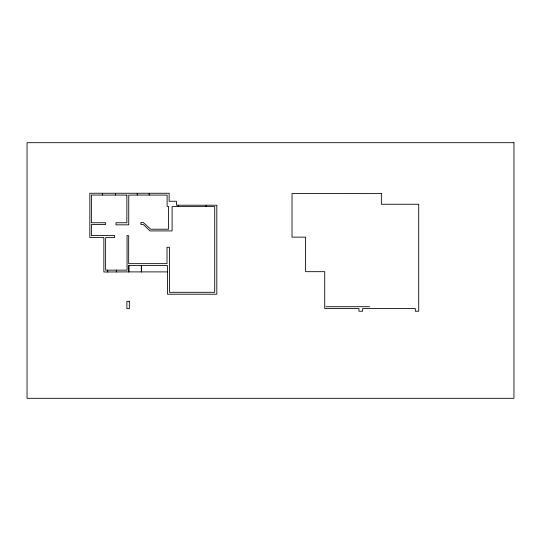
<?xml version="1.0" encoding="UTF-8"?>
<svg xmlns="http://www.w3.org/2000/svg" width="541" height="541" viewBox="0 0 541 541"><rect width="100%" height="100%" fill="white"/><g stroke="black" fill="none" stroke-linecap="round" stroke-linejoin="round"><path stroke-width="0.81" d="M128.67 271.9L103.852 272.001L103.852 237.506L89.84 237.506L89.84 193.252L169.13 193.252L169.13 201.266L176.481 201.266L176.481 205.208L216.813 205.208L216.813 294.203L167.473 294.203L167.473 265.563L128.67 265.577L128.67 271.9L167.473 271.9M325.919 306.713L369.584 306.713M206.175 205.208L206.175 206.615M178.266 205.208L178.266 206.615M149.208 193.252L149.208 195.064M141.58 265.577L141.58 271.9M141.302 265.577L141.302 271.9M137.272 193.252L137.272 195.064M128.947 265.577L128.947 271.9M116.342 270.135L116.342 271.954M115.402 193.252L115.402 195.064M107.713 270.135L107.713 271.988M102.621 193.252L102.621 195.064M513.95 142.689L27.05 142.689L27.05 398.311L513.95 398.311L513.95 142.689M381.351 193.617L292.018 193.577L292.018 237.141L305.591 237.141L305.591 271.677L324.722 271.677L324.722 308.593L358.96 308.593L358.96 311.224L362.639 311.224L362.639 308.593L415.346 308.593L415.346 311.224L418.727 311.224L418.727 204.248L381.351 204.248L381.351 193.617M126.858 195.064L91.382 195.064L91.382 222.75L105.63 222.75L105.63 224.501L91.382 224.501L91.382 235.572L114.611 235.572L114.611 237.614L105.63 237.614L105.63 270.135L127.054 270.135L127.054 235.572L128.67 235.7L128.67 263.65L167.013 263.65L167.013 247.271L169.441 247.271L169.441 292.302L214.709 292.302L214.709 206.615L172.099 206.615L172.099 230.919L149.992 230.919L143.277 224.515L140.91 224.515L140.91 222.5L143.277 222.5L150.696 229.208L168.528 229.208L168.528 206.398L167.115 206.398L167.115 195.064L128.744 195.064L128.744 224.84L116.011 224.84L116.011 222.75L126.858 222.75L126.858 195.064M129.313 301.31L126.885 301.31L126.885 308.674L129.313 308.674L129.313 301.31"/></g></svg>
